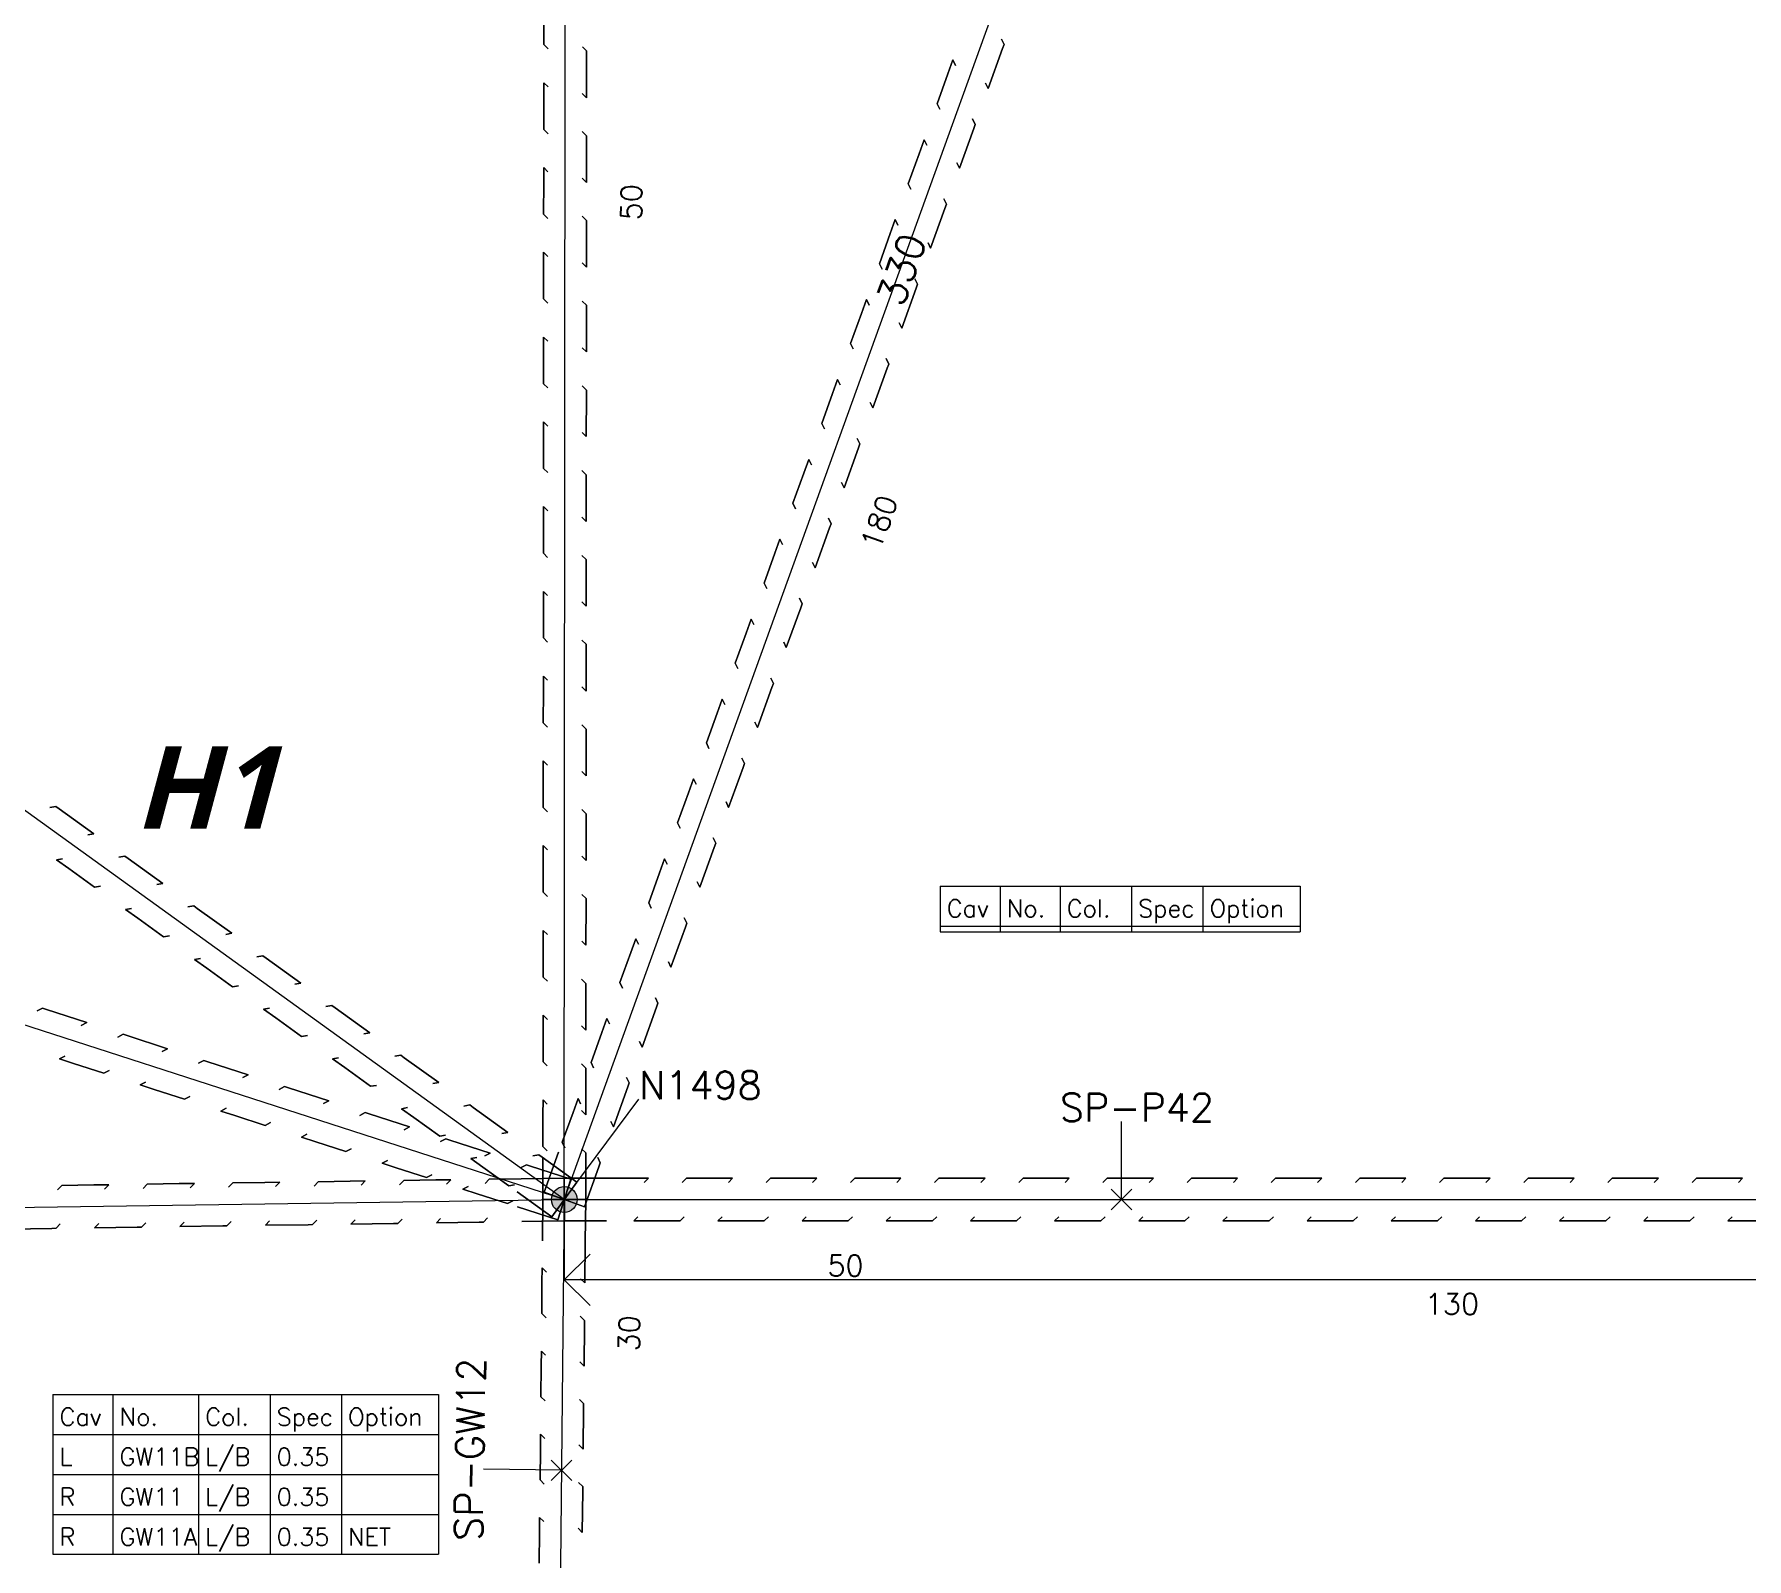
# Model space of a CAD drawing. Header units: millimetres. Extents: x 6 to 3615, y 6 to 858.
# Drawn here: x 899.1 to 1065.6, y 390.3 to 538.6 of the extents above; entities that cross this region are included whole.
import ezdxf

# ---------------------------------------------------------------- set-up
doc = ezdxf.new("R2010")
doc.units = ezdxf.units.MM
doc.styles.add('SegoeUIBoldItalic_Style', font='segoeuiz.ttf')
doc.styles.add('Simplex_Style', font='simplex_.ttf')

msp = doc.modelspace()

# ---------------------------------------------------------------- hatches: boundary and pattern name
h = msp.add_hatch(color=0)
edge = h.paths.add_edge_path()
edge.add_arc((950.65, 425.27), 1.25, 0, 360)
h = msp.add_hatch(color=0)
edge = h.paths.add_edge_path()
edge.add_arc((950.65, 425.27), 1.25, 0, 360)

# ---------------------------------------------------------------- linework, layer by layer
at = {"color": 0, "linetype": 'Continuous', "lineweight": 13, "flags": 128}
for points in [[(950.65, 425.27), (950.89, 724.04)], [(950.65, 425.27), (1015.65, 605.27)], [(950.65, 425.27), (798.77, 534.77)], [(950.65, 425.27), (683.82, 511.52)], [(987.2, 455.75), (1022.2, 455.75)], [(987.2, 455.75), (987.2, 451.31)], [(987.2, 455.75), (1022.2, 455.75)], [(993.03, 455.75), (993.03, 451.31)], [(998.87, 455.75), (998.87, 451.31)], [(1005.81, 455.75), (1005.81, 451.31)], [(1012.76, 455.75), (1012.76, 451.31)], [(1022.2, 455.75), (1022.2, 451.31)], [(987.2, 451.86), (1022.2, 451.86)], [(987.2, 451.31), (1022.2, 451.31)], [(950.65, 425.27), (957.9, 435.02)], [(1004.84, 425.27), (1004.84, 432.85)], [(605.65, 420.27), (950.65, 425.27)], [(950.65, 425.27), (949.65, 328.25)], [(950.65, 425.27), (950.65, 417.45)], [(950.65, 425.27), (1350.65, 425.27)], [(1003.84, 426.27), (1005.84, 424.27)], [(1003.84, 424.27), (1005.84, 426.27)], [(950.65, 417.45), (953.15, 419.95)], [(1122.53, 417.45), (950.65, 417.45)], [(950.65, 417.45), (953.15, 414.95)], [(900.92, 406.32), (938.42, 406.32)], [(900.92, 406.32), (900.92, 390.77)], [(900.92, 406.32), (938.42, 406.32)], [(906.75, 406.32), (906.75, 390.77)], [(915.08, 406.32), (915.08, 390.77)], [(922.03, 406.32), (922.03, 390.77)], [(928.97, 406.32), (928.97, 390.77)], [(938.42, 406.32), (938.42, 390.77)], [(900.92, 402.43), (938.42, 402.43)], [(949.38, 399.94), (951.38, 397.94)], [(949.38, 397.94), (951.38, 399.94)], [(900.92, 398.54), (938.42, 398.54)], [(950.38, 398.94), (942.8, 399.06)], [(900.92, 394.65), (938.42, 394.65)], [(900.92, 390.77), (938.42, 390.77)]]:
    msp.add_lwpolyline(points, dxfattribs=at)
for points in [[(948.66, 537.56), (948.66, 540.65)], [(993.42, 537.57), (993.17, 538.1)], [(948.66, 537.56), (949.07, 537.15)], [(952.82, 536.94), (952.41, 537.35)], [(952.82, 536.52), (952.82, 536.94)], [(952.82, 532.4), (952.82, 536.52)], [(991.88, 533.3), (993.28, 537.18)], [(993.28, 537.18), (993.42, 537.57)], [(986.91, 531.8), (987.96, 534.71)], [(987.96, 534.71), (988.45, 536.07)], [(988.45, 536.07), (988.7, 535.54)], [(948.65, 532.41), (948.65, 533.85)], [(948.65, 533.85), (949.07, 533.44)], [(991.88, 533.3), (991.62, 533.82)], [(948.65, 529.32), (948.65, 532.41)], [(952.82, 532.4), (952.4, 532.82)], [(986.91, 531.8), (987.16, 531.27)], [(990.61, 529.8), (990.36, 530.33)], [(990.47, 529.41), (990.61, 529.8)], [(948.65, 529.32), (949.07, 528.9)], [(952.82, 528.69), (952.4, 529.11)], [(952.81, 524.16), (952.82, 528.28)], [(952.82, 528.28), (952.82, 528.69)], [(985.15, 526.94), (985.64, 528.3)], [(985.64, 528.3), (985.9, 527.77)], [(989.07, 525.53), (990.47, 529.41)], [(984.1, 524.03), (985.15, 526.94)], [(948.65, 524.17), (948.65, 525.61)], [(948.65, 525.61), (949.06, 525.2)], [(989.07, 525.53), (988.82, 526.06)], [(948.64, 521.07), (948.65, 524.17)], [(952.81, 524.16), (952.4, 524.57)], [(984.1, 524.03), (984.35, 523.5)], [(986.27, 517.76), (987.67, 521.64)], [(987.81, 522.03), (987.56, 522.56)], [(987.67, 521.64), (987.81, 522.03)], [(948.64, 521.07), (949.06, 520.66)], [(952.81, 520.45), (952.39, 520.87)], [(952.81, 520.04), (952.81, 520.45)], [(952.81, 515.92), (952.81, 520.04)], [(982.35, 519.18), (982.84, 520.54)], [(982.84, 520.54), (983.09, 520.01)], [(981.3, 516.26), (982.35, 519.18)], [(986.27, 517.76), (986.02, 518.29)], [(948.64, 515.92), (948.64, 517.37)], [(948.64, 517.37), (949.06, 516.95)], [(952.81, 515.92), (952.39, 516.33)], [(948.64, 512.83), (948.64, 515.92)], [(981.3, 516.26), (981.55, 515.73)], [(985.01, 514.27), (984.75, 514.8)], [(983.46, 509.99), (984.86, 513.88)], [(984.86, 513.88), (985.01, 514.27)], [(948.64, 512.83), (949.05, 512.42)], [(952.8, 512.21), (952.39, 512.62)], [(952.8, 511.8), (952.8, 512.21)], [(952.8, 507.68), (952.8, 511.8)], [(978.49, 508.5), (979.54, 511.41)], [(979.54, 511.41), (980.03, 512.77)], [(980.03, 512.77), (980.29, 512.24)], [(983.46, 509.99), (983.21, 510.52)], [(948.63, 507.68), (948.63, 509.12)], [(948.63, 509.12), (949.05, 508.71)], [(952.8, 507.68), (952.38, 508.09)], [(978.49, 508.5), (978.74, 507.97)], [(948.63, 504.59), (948.63, 507.68)], [(982.2, 506.5), (981.95, 507.03)], [(982.06, 506.11), (982.2, 506.5)], [(976.74, 503.64), (977.23, 505)], [(977.23, 505), (977.48, 504.47)], [(980.66, 502.23), (982.06, 506.11)], [(948.63, 504.59), (949.05, 504.18)], [(952.8, 503.97), (952.38, 504.38)], [(952.79, 499.44), (952.8, 503.56)], [(952.8, 503.56), (952.8, 503.97)], [(975.69, 500.73), (976.74, 503.64)], [(980.66, 502.23), (980.41, 502.76)], [(948.63, 499.44), (948.63, 500.88)], [(948.63, 500.88), (949.04, 500.47)], [(952.79, 499.44), (952.38, 499.85)], [(975.69, 500.73), (975.94, 500.2)], [(948.62, 496.35), (948.63, 499.44)], [(977.85, 494.46), (979.26, 498.34)], [(979.4, 498.73), (979.14, 499.26)], [(979.26, 498.34), (979.4, 498.73)], [(948.62, 496.35), (949.04, 495.94)], [(973.93, 495.88), (974.42, 497.23)], [(974.42, 497.23), (974.68, 496.7)], [(952.79, 495.73), (952.37, 496.14)], [(952.79, 495.32), (952.79, 495.73)], [(952.79, 491.2), (952.79, 495.32)], [(972.88, 492.96), (973.93, 495.88)], [(977.85, 494.46), (977.6, 494.99)], [(972.88, 492.96), (973.13, 492.43)], [(948.62, 491.2), (948.62, 492.64)], [(948.62, 492.64), (949.04, 492.23)], [(952.79, 491.2), (952.37, 491.61)], [(976.59, 490.97), (976.34, 491.5)], [(948.62, 488.11), (948.62, 491.2)], [(975.05, 486.69), (976.45, 490.58)], [(976.45, 490.58), (976.59, 490.97)], [(948.62, 488.11), (949.03, 487.7)], [(970.08, 485.2), (971.13, 488.11)], [(971.13, 488.11), (971.62, 489.47)], [(971.62, 489.47), (971.87, 488.94)], [(952.78, 487.49), (952.37, 487.9)], [(952.78, 487.08), (952.78, 487.49)], [(952.78, 482.95), (952.78, 487.08)], [(975.05, 486.69), (974.8, 487.22)], [(970.08, 485.2), (970.33, 484.67)], [(948.61, 482.96), (948.61, 484.4)], [(948.61, 484.4), (949.03, 483.99)], [(952.78, 482.95), (952.36, 483.37)], [(973.79, 483.2), (973.53, 483.73)], [(973.65, 482.81), (973.79, 483.2)], [(948.61, 479.87), (948.61, 482.96)], [(968.32, 480.34), (968.82, 481.7)], [(968.82, 481.7), (969.07, 481.17)], [(972.24, 478.93), (973.65, 482.81)], [(948.61, 479.87), (949.03, 479.45)], [(952.78, 479.25), (952.36, 479.66)], [(967.27, 477.43), (968.32, 480.34)], [(952.77, 474.71), (952.78, 478.83)], [(952.78, 478.83), (952.78, 479.25)], [(972.24, 478.93), (971.99, 479.46)], [(967.27, 477.43), (967.52, 476.9)], [(948.6, 471.63), (948.61, 474.72)], [(948.61, 474.72), (948.61, 476.16)], [(948.61, 476.16), (949.02, 475.75)], [(952.77, 474.71), (952.36, 475.13)], [(969.44, 471.16), (970.84, 475.04)], [(970.98, 475.43), (970.73, 475.96)], [(970.84, 475.04), (970.98, 475.43)], [(965.52, 472.57), (966.01, 473.93)], [(966.01, 473.93), (966.26, 473.4)], [(948.6, 471.63), (949.02, 471.21)], [(952.77, 471), (952.35, 471.42)], [(964.47, 469.66), (965.52, 472.57)], [(969.44, 471.16), (969.19, 471.69)], [(952.77, 470.59), (952.77, 471)], [(952.77, 466.47), (952.77, 470.59)], [(964.47, 469.66), (964.72, 469.13)], [(968.18, 467.66), (967.93, 468.19)], [(948.6, 466.47), (948.6, 467.92)], [(948.6, 467.92), (949.02, 467.5)], [(948.6, 463.38), (948.6, 466.47)], [(952.77, 466.47), (952.35, 466.88)], [(966.63, 463.39), (968.04, 467.28)], [(968.04, 467.28), (968.18, 467.66)], [(961.66, 461.9), (962.72, 464.81)], [(962.72, 464.81), (963.21, 466.17)], [(963.21, 466.17), (963.46, 465.64)], [(901.2, 463.49), (900.62, 463.39)], [(901.53, 463.25), (901.2, 463.49)], [(904.89, 460.83), (901.53, 463.25)], [(948.6, 463.38), (949.01, 462.97)], [(952.76, 462.76), (952.35, 463.18)], [(966.63, 463.39), (966.38, 463.92)], [(952.76, 462.35), (952.76, 462.76)], [(952.76, 458.23), (952.76, 462.35)], [(961.66, 461.9), (961.92, 461.37)], [(904.89, 460.83), (904.31, 460.73)], [(948.59, 458.23), (948.59, 459.68)], [(948.59, 459.68), (949.01, 459.26)], [(965.37, 459.9), (965.12, 460.43)], [(965.23, 459.51), (965.37, 459.9)], [(901.28, 458.3), (901.86, 458.39)], [(902.45, 457.45), (901.28, 458.3)], [(907.91, 458.65), (907.33, 458.56)], [(908.24, 458.41), (907.91, 458.65)], [(911.6, 455.99), (908.24, 458.41)], [(948.59, 455.14), (948.59, 458.23)], [(952.76, 458.23), (952.34, 458.64)], [(959.91, 457.04), (960.4, 458.4)], [(960.4, 458.4), (960.65, 457.87)], [(963.83, 455.63), (965.23, 459.51)], [(904.97, 455.63), (902.45, 457.45)], [(958.86, 454.13), (959.91, 457.04)], [(904.97, 455.63), (905.55, 455.73)], [(911.6, 455.99), (911.02, 455.89)], [(948.59, 455.14), (949.01, 454.73)], [(952.76, 454.52), (952.34, 454.93)], [(963.83, 455.63), (963.58, 456.16)], [(907.99, 453.46), (908.57, 453.55)], [(909.16, 452.61), (907.99, 453.46)], [(914.62, 453.81), (914.04, 453.72)], [(914.96, 453.57), (914.62, 453.81)], [(918.31, 451.15), (914.96, 453.57)], [(952.75, 449.99), (952.76, 454.11)], [(952.76, 454.11), (952.76, 454.52)], [(958.86, 454.13), (959.11, 453.6)], [(911.68, 450.8), (909.16, 452.61)], [(948.59, 449.99), (948.59, 451.43)], [(948.59, 451.43), (949, 451.02)], [(961.02, 447.86), (962.43, 451.74)], [(962.57, 452.13), (962.32, 452.66)], [(962.43, 451.74), (962.57, 452.13)], [(911.68, 450.8), (912.26, 450.89)], [(918.31, 451.15), (917.73, 451.05)], [(948.58, 446.9), (948.59, 449.99)], [(952.75, 449.99), (952.34, 450.4)], [(957.11, 449.27), (957.6, 450.63)], [(957.6, 450.63), (957.85, 450.1)], [(914.7, 448.62), (915.28, 448.71)], [(915.87, 447.77), (914.7, 448.62)], [(921.33, 448.97), (920.75, 448.88)], [(921.67, 448.73), (921.33, 448.97)], [(925.02, 446.31), (921.67, 448.73)], [(956.05, 446.36), (957.11, 449.27)], [(961.02, 447.86), (960.77, 448.39)], [(918.39, 445.96), (915.87, 447.77)], [(948.58, 446.9), (949, 446.49)], [(952.75, 446.28), (952.33, 446.69)], [(956.05, 446.36), (956.31, 445.83)], [(918.39, 445.96), (918.97, 446.05)], [(925.02, 446.31), (924.44, 446.22)], [(952.75, 445.87), (952.75, 446.28)], [(952.75, 441.75), (952.75, 445.87)], [(959.76, 444.36), (959.51, 444.89)], [(899.89, 443.86), (899.37, 443.6)], [(900.28, 443.74), (899.89, 443.86)], [(904.2, 442.47), (900.28, 443.74)], [(921.41, 443.78), (921.99, 443.87)], [(922.59, 442.93), (921.41, 443.78)], [(928.04, 444.13), (927.46, 444.04)], [(928.38, 443.89), (928.04, 444.13)], [(931.73, 441.47), (928.38, 443.89)], [(948.58, 441.75), (948.58, 443.19)], [(948.58, 443.19), (949, 442.78)], [(958.22, 440.09), (959.62, 443.98)], [(959.62, 443.98), (959.76, 444.36)], [(904.2, 442.47), (903.68, 442.2)], [(925.1, 441.12), (922.59, 442.93)], [(931.73, 441.47), (931.16, 441.38)], [(948.58, 438.66), (948.58, 441.75)], [(952.75, 441.75), (952.33, 442.16)], [(953.25, 438.59), (954.3, 441.51)], [(954.3, 441.51), (954.79, 442.87)], [(954.79, 442.87), (955.04, 442.34)], [(907.74, 441.33), (907.22, 441.06)], [(908.13, 441.2), (907.74, 441.33)], [(912.05, 439.93), (908.13, 441.2)], [(912.05, 439.93), (911.53, 439.66)], [(925.1, 441.12), (925.68, 441.21)], [(958.22, 440.09), (957.97, 440.62)], [(901.55, 438.95), (902.07, 439.22)], [(902.92, 438.5), (901.55, 438.95)], [(905.87, 437.55), (902.92, 438.5)], [(915.58, 438.79), (915.06, 438.52)], [(915.98, 438.66), (915.58, 438.79)], [(919.9, 437.4), (915.98, 438.66)], [(928.12, 438.94), (928.7, 439.04)], [(929.3, 438.09), (928.12, 438.94)], [(931.81, 436.28), (929.3, 438.09)], [(934.75, 439.3), (934.18, 439.2)], [(935.09, 439.05), (934.75, 439.3)], [(938.45, 436.63), (935.09, 439.05)], [(948.58, 438.66), (948.99, 438.25)], [(952.74, 438.04), (952.33, 438.45)], [(952.74, 437.63), (952.74, 438.04)], [(953.25, 438.59), (953.5, 438.06)], [(905.87, 437.55), (906.39, 437.82)], [(909.4, 436.41), (909.92, 436.68)], [(910.77, 435.97), (909.4, 436.41)], [(919.9, 437.4), (919.38, 437.13)], [(931.81, 436.28), (932.39, 436.37)], [(938.45, 436.63), (937.87, 436.54)], [(952.74, 433.51), (952.74, 437.63)], [(956.96, 436.6), (956.71, 437.13)], [(956.82, 436.21), (956.96, 436.6)], [(913.71, 435.02), (910.77, 435.97)], [(913.71, 435.02), (914.23, 435.29)], [(923.43, 436.25), (922.91, 435.98)], [(923.82, 436.13), (923.43, 436.25)], [(927.75, 434.86), (923.82, 436.13)], [(927.75, 434.86), (927.23, 434.59)], [(948.57, 433.51), (948.58, 434.95)], [(948.58, 434.95), (948.99, 434.54)], [(951.5, 433.74), (951.99, 435.1)], [(951.99, 435.1), (952.24, 434.57)], [(955.42, 432.32), (956.82, 436.21)], [(917.25, 433.87), (917.77, 434.14)], [(918.62, 433.43), (917.25, 433.87)], [(921.56, 432.48), (918.62, 433.43)], [(931.28, 433.72), (930.76, 433.45)], [(931.67, 433.59), (931.28, 433.72)], [(935.6, 432.32), (931.67, 433.59)], [(934.83, 434.1), (935.41, 434.2)], [(936.01, 433.25), (934.83, 434.1)], [(938.53, 431.44), (936.01, 433.25)], [(941.47, 434.46), (940.89, 434.36)], [(941.8, 434.21), (941.47, 434.46)], [(945.16, 431.79), (941.8, 434.21)], [(948.57, 430.42), (948.57, 433.51)], [(950.44, 430.83), (951.5, 433.74)], [(952.74, 433.51), (952.32, 433.92)], [(921.56, 432.48), (922.08, 432.75)], [(925.09, 431.34), (925.61, 431.61)], [(935.6, 432.32), (935.08, 432.05)], [(938.53, 431.44), (939.11, 431.54)], [(945.16, 431.79), (944.58, 431.7)], [(955.42, 432.32), (955.16, 432.85)], [(926.47, 430.89), (925.09, 431.34)], [(929.41, 429.94), (926.47, 430.89)], [(929.41, 429.94), (929.93, 430.21)], [(939.13, 431.18), (938.61, 430.91)], [(939.52, 431.05), (939.13, 431.18)], [(943.44, 429.78), (939.52, 431.05)], [(943.44, 429.78), (942.92, 429.52)], [(948.57, 430.42), (948.99, 430.01)], [(948.69, 425.97), (950.09, 429.86)], [(950.44, 430.83), (950.7, 430.3)], [(952.74, 429.8), (952.32, 430.21)], [(952.74, 429.38), (952.74, 429.8)], [(932.94, 428.8), (933.46, 429.07)], [(934.31, 428.36), (932.94, 428.8)], [(937.26, 427.41), (934.31, 428.36)], [(941.55, 429.26), (942.13, 429.36)], [(942.72, 428.41), (941.55, 429.26)], [(945.24, 426.6), (942.72, 428.41)], [(946.98, 428.64), (946.45, 428.37)], [(947.37, 428.52), (946.98, 428.64)], [(951.29, 427.25), (947.37, 428.52)], [(948.18, 429.62), (947.6, 429.52)], [(948.51, 429.38), (948.18, 429.62)], [(951.87, 426.96), (948.51, 429.38)], [(948.57, 425.27), (948.57, 429.39)], [(952.61, 424.56), (954.01, 428.44)], [(952.73, 425.26), (952.74, 429.38)], [(954.15, 428.83), (953.9, 429.36)], [(954.01, 428.44), (954.15, 428.83)], [(901.78, 426.64), (901.37, 426.22)], [(901.78, 426.64), (904.9, 426.69)], [(904.9, 426.69), (906.35, 426.71)], [(906.35, 426.71), (905.94, 426.28)], [(910.09, 426.76), (909.68, 426.34)], [(910.09, 426.76), (913.21, 426.81)], [(913.21, 426.81), (914.67, 426.83)], [(914.67, 426.83), (914.26, 426.41)], [(918.41, 426.88), (918, 426.46)], [(918.41, 426.88), (921.52, 426.93)], [(921.52, 426.93), (922.98, 426.95)], [(922.98, 426.95), (922.57, 426.53)], [(926.72, 427), (926.31, 426.58)], [(926.72, 427), (929.84, 427.05)], [(929.84, 427.05), (931.29, 427.07)], [(931.29, 427.07), (930.88, 426.65)], [(935.03, 427.12), (934.62, 426.7)], [(935.03, 427.12), (938.15, 427.17)], [(937.26, 427.41), (937.78, 427.68)], [(938.15, 427.17), (939.61, 427.19)], [(939.61, 427.19), (939.2, 426.77)], [(940.79, 426.26), (941.31, 426.53)], [(943.35, 427.24), (942.94, 426.82)], [(943.35, 427.24), (946.46, 427.29)], [(945.24, 426.6), (945.82, 426.7)], [(950.62, 427.35), (946.46, 427.29)], [(951.87, 426.96), (949.43, 423.58)], [(951.29, 427.25), (950.01, 423.28)], [(950.68, 423.18), (950.62, 427.35)], [(950.65, 427.35), (950.65, 423.18)], [(950.65, 427.35), (954.74, 427.35)], [(958.84, 427.35), (954.74, 427.35)], [(958.84, 427.35), (958.43, 426.93)], [(962.52, 427.35), (962.11, 426.93)], [(962.93, 427.35), (962.52, 427.35)], [(967.02, 427.35), (962.93, 427.35)], [(967.02, 427.35), (966.61, 426.93)], [(970.7, 427.35), (970.29, 426.93)], [(971.11, 427.35), (970.7, 427.35)], [(975.21, 427.35), (971.11, 427.35)], [(975.21, 427.35), (974.8, 426.93)], [(978.89, 427.35), (978.48, 426.93)], [(979.3, 427.35), (978.89, 427.35)], [(983.39, 427.35), (979.3, 427.35)], [(983.39, 427.35), (982.98, 426.93)], [(987.07, 427.35), (986.66, 426.93)], [(987.48, 427.35), (987.07, 427.35)], [(991.57, 427.35), (987.48, 427.35)], [(991.57, 427.35), (991.17, 426.93)], [(995.26, 427.35), (994.85, 426.93)], [(995.67, 427.35), (995.26, 427.35)], [(999.76, 427.35), (995.67, 427.35)], [(999.76, 427.35), (999.35, 426.93)], [(1003.44, 427.35), (1003.03, 426.93)], [(1003.85, 427.35), (1003.44, 427.35)], [(1007.94, 427.35), (1003.85, 427.35)], [(1007.94, 427.35), (1007.54, 426.93)], [(1011.63, 427.35), (1011.22, 426.93)], [(1012.04, 427.35), (1011.63, 427.35)], [(1016.13, 427.35), (1012.04, 427.35)], [(1016.13, 427.35), (1015.72, 426.93)], [(1019.81, 427.35), (1019.4, 426.93)], [(1020.22, 427.35), (1019.81, 427.35)], [(1024.31, 427.35), (1020.22, 427.35)], [(1024.31, 427.35), (1023.9, 426.93)], [(1028, 427.35), (1027.59, 426.93)], [(1028.41, 427.35), (1028, 427.35)], [(1032.5, 427.35), (1028.41, 427.35)], [(1032.5, 427.35), (1032.09, 426.93)], [(1036.18, 427.35), (1035.77, 426.93)], [(1036.59, 427.35), (1036.18, 427.35)], [(1040.68, 427.35), (1036.59, 427.35)], [(1040.68, 427.35), (1040.27, 426.93)], [(1044.37, 427.35), (1043.96, 426.93)], [(1044.78, 427.35), (1044.37, 427.35)], [(1048.87, 427.35), (1044.78, 427.35)], [(1048.87, 427.35), (1048.46, 426.93)], [(1052.55, 427.35), (1052.14, 426.93)], [(1052.96, 427.35), (1052.55, 427.35)], [(1057.05, 427.35), (1052.96, 427.35)], [(1057.05, 427.35), (1056.64, 426.93)], [(1060.74, 427.35), (1060.33, 426.93)], [(1061.15, 427.35), (1060.74, 427.35)], [(1065.24, 427.35), (1061.15, 427.35)], [(1065.24, 427.35), (1064.83, 426.93)], [(942.16, 425.82), (940.79, 426.26)], [(945.11, 424.87), (942.16, 425.82)], [(945.11, 424.87), (945.63, 425.14)], [(949.43, 423.58), (946.08, 426)], [(948.57, 425.29), (948.53, 421.24)], [(952.73, 425.24), (948.57, 425.29)], [(952.73, 425.26), (948.57, 425.27)], [(952.61, 424.56), (948.69, 425.97)], [(952.73, 425.24), (952.69, 421.2)], [(913.27, 422.64), (913.68, 423.06)], [(917.84, 422.71), (918.25, 423.13)], [(921.58, 422.76), (921.99, 423.18)], [(926.16, 422.83), (926.57, 423.25)], [(929.9, 422.88), (930.31, 423.3)], [(934.47, 422.95), (934.88, 423.37)], [(938.21, 423), (938.62, 423.42)], [(938.21, 423), (942.37, 423.06)], [(942.37, 423.06), (942.78, 423.07)], [(942.78, 423.07), (943.19, 423.49)], [(950.01, 423.28), (946.09, 424.55)], [(950.68, 423.18), (946.52, 423.12)], [(950.65, 423.18), (954.74, 423.18)], [(957.4, 423.18), (957.81, 423.6)], [(958.84, 423.18), (957.4, 423.18)], [(961.91, 423.18), (958.84, 423.18)], [(961.91, 423.18), (962.31, 423.6)], [(965.59, 423.18), (966, 423.6)], [(967.02, 423.18), (965.59, 423.18)], [(970.09, 423.18), (967.02, 423.18)], [(970.09, 423.18), (970.5, 423.6)], [(973.77, 423.18), (974.18, 423.6)], [(975.21, 423.18), (973.77, 423.18)], [(978.27, 423.18), (975.21, 423.18)], [(978.27, 423.18), (978.68, 423.6)], [(981.96, 423.18), (982.37, 423.6)], [(983.39, 423.18), (981.96, 423.18)], [(986.46, 423.18), (983.39, 423.18)], [(986.46, 423.18), (986.87, 423.6)], [(990.14, 423.18), (990.55, 423.6)], [(991.57, 423.18), (990.14, 423.18)], [(994.64, 423.18), (991.57, 423.18)], [(994.64, 423.18), (995.05, 423.6)], [(998.33, 423.18), (998.74, 423.6)], [(999.76, 423.18), (998.33, 423.18)], [(1002.83, 423.18), (999.76, 423.18)], [(1002.83, 423.18), (1003.24, 423.6)], [(1006.51, 423.18), (1006.92, 423.6)], [(1007.94, 423.18), (1006.51, 423.18)], [(1011.01, 423.18), (1007.94, 423.18)], [(1011.01, 423.18), (1011.42, 423.6)], [(1014.7, 423.18), (1015.11, 423.6)], [(1016.13, 423.18), (1014.7, 423.18)], [(1019.2, 423.18), (1016.13, 423.18)], [(1019.2, 423.18), (1019.61, 423.6)], [(1022.88, 423.18), (1023.29, 423.6)], [(1024.31, 423.18), (1022.88, 423.18)], [(1027.38, 423.18), (1024.31, 423.18)], [(1027.38, 423.18), (1027.79, 423.6)], [(1031.07, 423.18), (1031.48, 423.6)], [(1032.5, 423.18), (1031.07, 423.18)], [(1035.57, 423.18), (1032.5, 423.18)], [(1035.57, 423.18), (1035.98, 423.6)], [(1039.25, 423.18), (1039.66, 423.6)], [(1040.68, 423.18), (1039.25, 423.18)], [(1043.75, 423.18), (1040.68, 423.18)], [(1043.75, 423.18), (1044.16, 423.6)], [(1047.44, 423.18), (1047.85, 423.6)], [(1048.87, 423.18), (1047.44, 423.18)], [(1051.94, 423.18), (1048.87, 423.18)], [(1051.94, 423.18), (1052.35, 423.6)], [(1055.62, 423.18), (1056.03, 423.6)], [(1057.05, 423.18), (1055.62, 423.18)], [(1060.12, 423.18), (1057.05, 423.18)], [(1060.12, 423.18), (1060.53, 423.6)], [(1063.81, 423.18), (1064.21, 423.6)], [(1065.24, 423.18), (1063.81, 423.18)], [(1068.31, 423.18), (1065.24, 423.18)], [(896.65, 422.4), (900.8, 422.46)], [(900.8, 422.46), (901.22, 422.47)], [(901.22, 422.47), (901.63, 422.89)], [(904.96, 422.52), (905.37, 422.94)], [(904.96, 422.52), (909.11, 422.58)], [(909.11, 422.58), (909.53, 422.59)], [(909.53, 422.59), (909.94, 423.01)], [(913.27, 422.64), (917.43, 422.7)], [(917.43, 422.7), (917.84, 422.71)], [(921.58, 422.76), (925.74, 422.82)], [(925.74, 422.82), (926.16, 422.83)], [(929.9, 422.88), (934.05, 422.94)], [(934.05, 422.94), (934.47, 422.95)], [(952.65, 417.16), (952.69, 421.2)], [(948.48, 417.2), (948.5, 418.62)], [(948.5, 418.62), (948.91, 418.21)], [(948.45, 414.17), (948.48, 417.2)], [(952.65, 417.16), (952.24, 417.57)], [(948.45, 414.17), (948.87, 413.76)], [(952.61, 413.52), (952.2, 413.93)], [(952.57, 409.07), (952.61, 413.12)], [(952.61, 413.12), (952.61, 413.52)], [(948.4, 409.12), (948.42, 410.53)], [(948.42, 410.53), (948.83, 410.12)], [(948.37, 406.09), (948.4, 409.12)], [(952.57, 409.07), (952.16, 409.48)], [(948.37, 406.09), (948.78, 405.68)], [(952.53, 405.44), (952.12, 405.84)], [(952.48, 400.99), (952.53, 405.03)], [(952.53, 405.03), (952.53, 405.44)], [(948.32, 401.03), (948.33, 402.45)], [(948.33, 402.45), (948.74, 402.04)], [(952.48, 400.99), (952.07, 401.4)], [(948.29, 398), (948.32, 401.03)], [(948.29, 398), (948.7, 397.59)], [(952.45, 397.35), (952.03, 397.76)], [(952.4, 392.9), (952.44, 396.95)], [(952.44, 396.95), (952.45, 397.35)], [(948.23, 392.95), (948.25, 394.36)], [(948.25, 394.36), (948.66, 393.95)], [(952.4, 392.9), (951.99, 393.31)], [(948.2, 389.92), (948.23, 392.95)]]:
    msp.add_lwpolyline(points, close=True, dxfattribs=at)
at = {"color": 0, "linetype": 'Continuous', "lineweight": 13}
msp.add_circle((950.65, 425.27), 1.25, dxfattribs=at)
msp.add_circle((950.65, 425.27), 1.25, dxfattribs=at)

# ---------------------------------------------------------------- texts
at = {"color": 0, "linetype": 'Continuous', "style": 'Simplex_Style'}
for s, height, rotation, p in [('50', 2.051, -271, (958.16, 520.46)), ('330', 2.734, -290, (983.54, 511.93)), ('180', 2.051, -290, (981.34, 488.3)), ('30', 2.051, -271, (957.95, 410.48)), ('SP-GW12', 2.734, -271, (942.68, 392.06))]:
    msp.add_text(s, height=height, rotation=rotation, dxfattribs=at).set_placement(p)
for s, height, p in [('Cav', 1.709, (987.85, 452.72)), ('No.', 1.709, (993.68, 452.72)), ('Col.', 1.709, (999.52, 452.72)), ('Spec', 1.709, (1006.46, 452.72)), ('Option', 1.709, (1013.41, 452.72)), ('N1498', 2.734, (957.9, 435.02)), ('SP-P42', 2.734, (998.84, 432.85)), ('50', 2.051, (976.24, 417.81)), ('130', 2.051, (1034.34, 414.08)), ('Cav', 1.709, (901.57, 403.29)), ('No.', 1.709, (907.4, 403.29)), ('Col.', 1.709, (915.73, 403.29)), ('Spec', 1.709, (922.68, 403.29)), ('Option', 1.709, (929.62, 403.29)), ('L/B', 1.709, (915.73, 399.4)), ('L', 1.71, (901.57, 399.4)), ('GW11B', 1.709, (907.4, 399.4)), ('0.35', 1.709, (922.68, 399.4)), ('R', 1.71, (901.57, 395.51)), ('GW11', 1.709, (907.4, 395.51)), ('L/B', 1.709, (915.73, 395.51)), ('0.35', 1.709, (922.68, 395.51)), ('R', 1.71, (901.57, 391.62)), ('GW11A', 1.709, (907.4, 391.62)), ('L/B', 1.709, (915.73, 391.62)), ('0.35', 1.709, (922.68, 391.62)), ('NET', 1.709, (929.62, 391.62))]:
    msp.add_text(s, height=height, dxfattribs=at).set_placement(p)
at = {"insert": (908.81, 469.33), "char_height": 8, "attachment_point": 1, "style": 'SegoeUIBoldItalic_Style'}
msp.add_mtext_dynamic_manual_height_columns('{\\fSegoe UI Semilight|b1|i1|c134|p34;\\C1;H1}', width=42.6639, gutter_width=12.5, heights=[2.5], dxfattribs=at)

doc.saveas('drawing.dxf')
